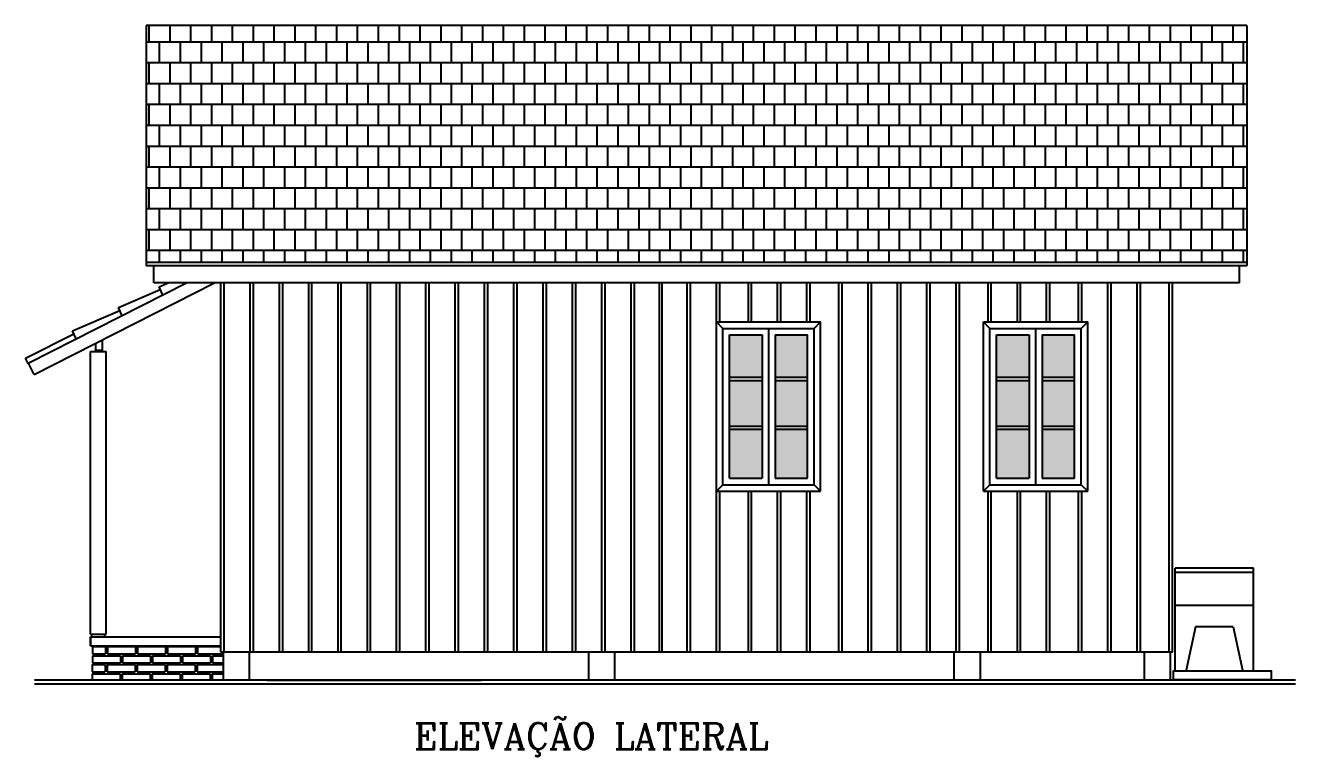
# Model space of a CAD drawing. Extents: x -83.9 to 10.5, y -11.8 to 33.6.
# Drawn here: x -23.59 to -13.84, y 24.75 to 30.37 of the extents above; entities that cross this region are included whole.
import ezdxf
from ezdxf.enums import TextEntityAlignment as Align

# ---------------------------------------------------------------- set-up
doc = ezdxf.new("R2010")
doc.units = 0
doc.layers.get('0').update_dxf_attribs({"linetype": 'CONTINUOUS'})
for name, color, linetype in [('CONCRETO', 5, 'CONTINUOUS'), ('COTAS', 244, 'CONTINUOUS'), ('JANELA', 5, 'CONTINUOUS'), ('MADEIRAME', 244, 'CONTINUOUS'), ('PAREDE', 250, 'CONTINUOUS'), ('PEDRA', 250, 'CONTINUOUS'), ('TELHADO', 1, 'CONTINUOUS'), ('TEXTO', 244, 'CONTINUOUS'), ('VEGETAÇÃO', 92, 'CONTINUOUS'), ('VISTAL', 30, 'CONTINUOUS'), ('VISTAP', 244, 'CONTINUOUS')]:
    doc.layers.add(name, color=color, linetype=linetype)
doc.styles.add('ROMANC', font='romanc.shx', dxfattribs={"height": 0.08})

# ---------------------------------------------------------------- blocks, each defined once
blk = doc.blocks.new('*X93')
at = {"color": 0}
for p, q in [((-22.64, 30.24), (-22.64, 30.3657)), ((-22.48, 30.24), (-22.48, 30.3657)), ((-22.32, 30.24), (-22.32, 30.3657)), ((-22.16, 30.24), (-22.16, 30.3657)), ((-22, 30.24), (-22, 30.3657)), ((-21.84, 30.24), (-21.84, 30.3657)), ((-21.68, 30.24), (-21.68, 30.3657)), ((-21.52, 30.24), (-21.52, 30.3657)), ((-21.36, 30.24), (-21.36, 30.3657)), ((-21.2, 30.24), (-21.2, 30.3657)), ((-21.04, 30.24), (-21.04, 30.3657)), ((-20.88, 30.24), (-20.88, 30.3657)), ((-20.72, 30.24), (-20.72, 30.3657)), ((-20.56, 30.24), (-20.56, 30.3657)), ((-20.4, 30.24), (-20.4, 30.3657)), ((-20.24, 30.24), (-20.24, 30.3657)), ((-20.08, 30.24), (-20.08, 30.3657)), ((-19.92, 30.24), (-19.92, 30.3657)), ((-19.76, 30.24), (-19.76, 30.3657)), ((-19.6, 30.24), (-19.6, 30.3657)), ((-19.44, 30.24), (-19.44, 30.3657)), ((-19.28, 30.24), (-19.28, 30.3657)), ((-19.12, 30.24), (-19.12, 30.3657)), ((-18.96, 30.24), (-18.96, 30.3657)), ((-18.8, 30.24), (-18.8, 30.3657)), ((-18.64, 30.24), (-18.64, 30.3657)), ((-18.48, 30.24), (-18.48, 30.3657)), ((-18.32, 30.24), (-18.32, 30.3657)), ((-18.16, 30.24), (-18.16, 30.3657)), ((-18, 30.24), (-18, 30.3657)), ((-17.84, 30.24), (-17.84, 30.3657)), ((-17.68, 30.24), (-17.68, 30.3657)), ((-17.52, 30.24), (-17.52, 30.3657)), ((-17.36, 30.24), (-17.36, 30.3657)), ((-17.2, 30.24), (-17.2, 30.3657)), ((-17.04, 30.24), (-17.04, 30.3657)), ((-16.88, 30.24), (-16.88, 30.3657)), ((-16.72, 30.24), (-16.72, 30.3657)), ((-16.56, 30.24), (-16.56, 30.3657)), ((-16.4, 30.24), (-16.4, 30.3657)), ((-16.24, 30.24), (-16.24, 30.3657)), ((-16.08, 30.24), (-16.08, 30.3657)), ((-15.92, 30.24), (-15.92, 30.3657)), ((-15.76, 30.24), (-15.76, 30.3657)), ((-15.6, 30.24), (-15.6, 30.3657)), ((-15.44, 30.24), (-15.44, 30.3657)), ((-15.28, 30.24), (-15.28, 30.3657)), ((-15.12, 30.24), (-15.12, 30.3657)), ((-14.96, 30.24), (-14.96, 30.3657)), ((-14.8, 30.24), (-14.8, 30.3657)), ((-14.64, 30.24), (-14.64, 30.3657)), ((-14.48, 30.24), (-14.48, 30.3657)), ((-14.32, 30.24), (-14.32, 30.3657)), ((-22.6631, 30.24), (-14.2132, 30.24)), ((-22.56, 30.08), (-22.56, 30.24)), ((-22.4, 30.08), (-22.4, 30.24)), ((-22.24, 30.08), (-22.24, 30.24)), ((-22.08, 30.08), (-22.08, 30.24)), ((-21.92, 30.08), (-21.92, 30.24)), ((-21.76, 30.08), (-21.76, 30.24)), ((-21.6, 30.08), (-21.6, 30.24)), ((-21.44, 30.08), (-21.44, 30.24)), ((-21.28, 30.08), (-21.28, 30.24)), ((-21.12, 30.08), (-21.12, 30.24)), ((-20.96, 30.08), (-20.96, 30.24)), ((-20.8, 30.08), (-20.8, 30.24)), ((-20.64, 30.08), (-20.64, 30.24)), ((-20.48, 30.08), (-20.48, 30.24)), ((-20.32, 30.08), (-20.32, 30.24)), ((-20.16, 30.08), (-20.16, 30.24)), ((-20, 30.08), (-20, 30.24)), ((-19.84, 30.08), (-19.84, 30.24)), ((-19.68, 30.08), (-19.68, 30.24)), ((-19.52, 30.08), (-19.52, 30.24)), ((-19.36, 30.08), (-19.36, 30.24)), ((-19.2, 30.08), (-19.2, 30.24)), ((-19.04, 30.08), (-19.04, 30.24)), ((-18.88, 30.08), (-18.88, 30.24)), ((-18.72, 30.08), (-18.72, 30.24)), ((-18.56, 30.08), (-18.56, 30.24)), ((-18.4, 30.08), (-18.4, 30.24)), ((-18.24, 30.08), (-18.24, 30.24)), ((-18.08, 30.08), (-18.08, 30.24)), ((-17.92, 30.08), (-17.92, 30.24)), ((-17.76, 30.08), (-17.76, 30.24)), ((-17.6, 30.08), (-17.6, 30.24)), ((-17.44, 30.08), (-17.44, 30.24)), ((-17.28, 30.08), (-17.28, 30.24)), ((-17.12, 30.08), (-17.12, 30.24)), ((-16.96, 30.08), (-16.96, 30.24)), ((-16.8, 30.08), (-16.8, 30.24)), ((-16.64, 30.08), (-16.64, 30.24)), ((-16.48, 30.08), (-16.48, 30.24)), ((-16.32, 30.08), (-16.32, 30.24)), ((-16.16, 30.08), (-16.16, 30.24)), ((-16, 30.08), (-16, 30.24)), ((-15.84, 30.08), (-15.84, 30.24)), ((-15.68, 30.08), (-15.68, 30.24)), ((-15.52, 30.08), (-15.52, 30.24)), ((-15.36, 30.08), (-15.36, 30.24)), ((-15.2, 30.08), (-15.2, 30.24)), ((-15.04, 30.08), (-15.04, 30.24)), ((-14.88, 30.08), (-14.88, 30.24)), ((-14.72, 30.08), (-14.72, 30.24)), ((-14.56, 30.08), (-14.56, 30.24)), ((-14.4, 30.08), (-14.4, 30.24)), ((-14.24, 30.08), (-14.24, 30.24)), ((-22.6631, 30.08), (-14.2132, 30.08)), ((-22.64, 29.92), (-22.64, 30.08)), ((-22.48, 29.92), (-22.48, 30.08)), ((-22.32, 29.92), (-22.32, 30.08)), ((-22.16, 29.92), (-22.16, 30.08)), ((-22, 29.92), (-22, 30.08)), ((-21.84, 29.92), (-21.84, 30.08)), ((-21.68, 29.92), (-21.68, 30.08)), ((-21.52, 29.92), (-21.52, 30.08)), ((-21.36, 29.92), (-21.36, 30.08)), ((-21.2, 29.92), (-21.2, 30.08)), ((-21.04, 29.92), (-21.04, 30.08)), ((-20.88, 29.92), (-20.88, 30.08)), ((-20.72, 29.92), (-20.72, 30.08)), ((-20.56, 29.92), (-20.56, 30.08)), ((-20.4, 29.92), (-20.4, 30.08)), ((-20.24, 29.92), (-20.24, 30.08)), ((-20.08, 29.92), (-20.08, 30.08)), ((-19.92, 29.92), (-19.92, 30.08)), ((-19.76, 29.92), (-19.76, 30.08)), ((-19.6, 29.92), (-19.6, 30.08)), ((-19.44, 29.92), (-19.44, 30.08)), ((-19.28, 29.92), (-19.28, 30.08)), ((-19.12, 29.92), (-19.12, 30.08)), ((-18.96, 29.92), (-18.96, 30.08)), ((-18.8, 29.92), (-18.8, 30.08)), ((-18.64, 29.92), (-18.64, 30.08)), ((-18.48, 29.92), (-18.48, 30.08)), ((-18.32, 29.92), (-18.32, 30.08)), ((-18.16, 29.92), (-18.16, 30.08)), ((-18, 29.92), (-18, 30.08)), ((-17.84, 29.92), (-17.84, 30.08)), ((-17.68, 29.92), (-17.68, 30.08)), ((-17.52, 29.92), (-17.52, 30.08)), ((-17.36, 29.92), (-17.36, 30.08)), ((-17.2, 29.92), (-17.2, 30.08)), ((-17.04, 29.92), (-17.04, 30.08)), ((-16.88, 29.92), (-16.88, 30.08)), ((-16.72, 29.92), (-16.72, 30.08)), ((-16.56, 29.92), (-16.56, 30.08)), ((-16.4, 29.92), (-16.4, 30.08)), ((-16.24, 29.92), (-16.24, 30.08)), ((-16.08, 29.92), (-16.08, 30.08)), ((-15.92, 29.92), (-15.92, 30.08)), ((-15.76, 29.92), (-15.76, 30.08)), ((-15.6, 29.92), (-15.6, 30.08)), ((-15.44, 29.92), (-15.44, 30.08)), ((-15.28, 29.92), (-15.28, 30.08)), ((-15.12, 29.92), (-15.12, 30.08)), ((-14.96, 29.92), (-14.96, 30.08)), ((-14.8, 29.92), (-14.8, 30.08)), ((-14.64, 29.92), (-14.64, 30.08)), ((-14.48, 29.92), (-14.48, 30.08)), ((-14.32, 29.92), (-14.32, 30.08)), ((-22.6631, 29.92), (-14.2132, 29.92)), ((-22.56, 29.76), (-22.56, 29.92)), ((-22.4, 29.76), (-22.4, 29.92)), ((-22.24, 29.76), (-22.24, 29.92)), ((-22.08, 29.76), (-22.08, 29.92)), ((-21.92, 29.76), (-21.92, 29.92)), ((-21.76, 29.76), (-21.76, 29.92)), ((-21.6, 29.76), (-21.6, 29.92)), ((-21.44, 29.76), (-21.44, 29.92)), ((-21.28, 29.76), (-21.28, 29.92)), ((-21.12, 29.76), (-21.12, 29.92)), ((-20.96, 29.76), (-20.96, 29.92)), ((-20.8, 29.76), (-20.8, 29.92)), ((-20.64, 29.76), (-20.64, 29.92)), ((-20.48, 29.76), (-20.48, 29.92)), ((-20.32, 29.76), (-20.32, 29.92)), ((-20.16, 29.76), (-20.16, 29.92)), ((-20, 29.76), (-20, 29.92)), ((-19.84, 29.76), (-19.84, 29.92)), ((-19.68, 29.76), (-19.68, 29.92)), ((-19.52, 29.76), (-19.52, 29.92)), ((-19.36, 29.76), (-19.36, 29.92)), ((-19.2, 29.76), (-19.2, 29.92)), ((-19.04, 29.76), (-19.04, 29.92)), ((-18.88, 29.76), (-18.88, 29.92)), ((-18.72, 29.76), (-18.72, 29.92)), ((-18.56, 29.76), (-18.56, 29.92)), ((-18.4, 29.76), (-18.4, 29.92)), ((-18.24, 29.76), (-18.24, 29.92)), ((-18.08, 29.76), (-18.08, 29.92)), ((-17.92, 29.76), (-17.92, 29.92)), ((-17.76, 29.76), (-17.76, 29.92)), ((-17.6, 29.76), (-17.6, 29.92)), ((-17.44, 29.76), (-17.44, 29.92)), ((-17.28, 29.76), (-17.28, 29.92)), ((-17.12, 29.76), (-17.12, 29.92)), ((-16.96, 29.76), (-16.96, 29.92)), ((-16.8, 29.76), (-16.8, 29.92)), ((-16.64, 29.76), (-16.64, 29.92)), ((-16.48, 29.76), (-16.48, 29.92)), ((-16.32, 29.76), (-16.32, 29.92)), ((-16.16, 29.76), (-16.16, 29.92)), ((-16, 29.76), (-16, 29.92)), ((-15.84, 29.76), (-15.84, 29.92)), ((-15.68, 29.76), (-15.68, 29.92)), ((-15.52, 29.76), (-15.52, 29.92)), ((-15.36, 29.76), (-15.36, 29.92)), ((-15.2, 29.76), (-15.2, 29.92)), ((-15.04, 29.76), (-15.04, 29.92)), ((-14.88, 29.76), (-14.88, 29.92)), ((-14.72, 29.76), (-14.72, 29.92)), ((-14.56, 29.76), (-14.56, 29.92)), ((-14.4, 29.76), (-14.4, 29.92)), ((-14.24, 29.76), (-14.24, 29.92)), ((-22.6631, 29.76), (-14.2132, 29.76)), ((-22.64, 29.6), (-22.64, 29.76)), ((-22.48, 29.6), (-22.48, 29.76)), ((-22.32, 29.6), (-22.32, 29.76)), ((-22.16, 29.6), (-22.16, 29.76)), ((-22, 29.6), (-22, 29.76)), ((-21.84, 29.6), (-21.84, 29.76)), ((-21.68, 29.6), (-21.68, 29.76)), ((-21.52, 29.6), (-21.52, 29.76)), ((-21.36, 29.6), (-21.36, 29.76)), ((-21.2, 29.6), (-21.2, 29.76)), ((-21.04, 29.6), (-21.04, 29.76)), ((-20.88, 29.6), (-20.88, 29.76)), ((-20.72, 29.6), (-20.72, 29.76)), ((-20.56, 29.6), (-20.56, 29.76)), ((-20.4, 29.6), (-20.4, 29.76)), ((-20.24, 29.6), (-20.24, 29.76)), ((-20.08, 29.6), (-20.08, 29.76)), ((-19.92, 29.6), (-19.92, 29.76)), ((-19.76, 29.6), (-19.76, 29.76)), ((-19.6, 29.6), (-19.6, 29.76)), ((-19.44, 29.6), (-19.44, 29.76)), ((-19.28, 29.6), (-19.28, 29.76)), ((-19.12, 29.6), (-19.12, 29.76)), ((-18.96, 29.6), (-18.96, 29.76)), ((-18.8, 29.6), (-18.8, 29.76)), ((-18.64, 29.6), (-18.64, 29.76)), ((-18.48, 29.6), (-18.48, 29.76)), ((-18.32, 29.6), (-18.32, 29.76)), ((-18.16, 29.6), (-18.16, 29.76)), ((-18, 29.6), (-18, 29.76)), ((-17.84, 29.6), (-17.84, 29.76)), ((-17.68, 29.6), (-17.68, 29.76)), ((-17.52, 29.6), (-17.52, 29.76)), ((-17.36, 29.6), (-17.36, 29.76)), ((-17.2, 29.6), (-17.2, 29.76)), ((-17.04, 29.6), (-17.04, 29.76)), ((-16.88, 29.6), (-16.88, 29.76)), ((-16.72, 29.6), (-16.72, 29.76)), ((-16.56, 29.6), (-16.56, 29.76)), ((-16.4, 29.6), (-16.4, 29.76)), ((-16.24, 29.6), (-16.24, 29.76)), ((-16.08, 29.6), (-16.08, 29.76)), ((-15.92, 29.6), (-15.92, 29.76)), ((-15.76, 29.6), (-15.76, 29.76)), ((-15.6, 29.6), (-15.6, 29.76)), ((-15.44, 29.6), (-15.44, 29.76)), ((-15.28, 29.6), (-15.28, 29.76)), ((-15.12, 29.6), (-15.12, 29.76)), ((-14.96, 29.6), (-14.96, 29.76)), ((-14.8, 29.6), (-14.8, 29.76)), ((-14.64, 29.6), (-14.64, 29.76)), ((-14.48, 29.6), (-14.48, 29.76)), ((-14.32, 29.6), (-14.32, 29.76)), ((-22.6631, 29.6), (-14.2132, 29.6)), ((-22.56, 29.44), (-22.56, 29.6)), ((-22.4, 29.44), (-22.4, 29.6)), ((-22.24, 29.44), (-22.24, 29.6)), ((-22.08, 29.44), (-22.08, 29.6)), ((-21.92, 29.44), (-21.92, 29.6)), ((-21.76, 29.44), (-21.76, 29.6)), ((-21.6, 29.44), (-21.6, 29.6)), ((-21.44, 29.44), (-21.44, 29.6)), ((-21.28, 29.44), (-21.28, 29.6)), ((-21.12, 29.44), (-21.12, 29.6)), ((-20.96, 29.44), (-20.96, 29.6)), ((-20.8, 29.44), (-20.8, 29.6)), ((-20.64, 29.44), (-20.64, 29.6)), ((-20.48, 29.44), (-20.48, 29.6)), ((-20.32, 29.44), (-20.32, 29.6)), ((-20.16, 29.44), (-20.16, 29.6)), ((-20, 29.44), (-20, 29.6)), ((-19.84, 29.44), (-19.84, 29.6)), ((-19.68, 29.44), (-19.68, 29.6)), ((-19.52, 29.44), (-19.52, 29.6)), ((-19.36, 29.44), (-19.36, 29.6)), ((-19.2, 29.44), (-19.2, 29.6)), ((-19.04, 29.44), (-19.04, 29.6)), ((-18.88, 29.44), (-18.88, 29.6)), ((-18.72, 29.44), (-18.72, 29.6)), ((-18.56, 29.44), (-18.56, 29.6)), ((-18.4, 29.44), (-18.4, 29.6)), ((-18.24, 29.44), (-18.24, 29.6)), ((-18.08, 29.44), (-18.08, 29.6)), ((-17.92, 29.44), (-17.92, 29.6)), ((-17.76, 29.44), (-17.76, 29.6)), ((-17.6, 29.44), (-17.6, 29.6)), ((-17.44, 29.44), (-17.44, 29.6)), ((-17.28, 29.44), (-17.28, 29.6)), ((-17.12, 29.44), (-17.12, 29.6)), ((-16.96, 29.44), (-16.96, 29.6)), ((-16.8, 29.44), (-16.8, 29.6)), ((-16.64, 29.44), (-16.64, 29.6)), ((-16.48, 29.44), (-16.48, 29.6)), ((-16.32, 29.44), (-16.32, 29.6)), ((-16.16, 29.44), (-16.16, 29.6)), ((-16, 29.44), (-16, 29.6)), ((-15.84, 29.44), (-15.84, 29.6)), ((-15.68, 29.44), (-15.68, 29.6)), ((-15.52, 29.44), (-15.52, 29.6)), ((-15.36, 29.44), (-15.36, 29.6)), ((-15.2, 29.44), (-15.2, 29.6)), ((-15.04, 29.44), (-15.04, 29.6)), ((-14.88, 29.44), (-14.88, 29.6)), ((-14.72, 29.44), (-14.72, 29.6)), ((-14.56, 29.44), (-14.56, 29.6)), ((-14.4, 29.44), (-14.4, 29.6)), ((-14.24, 29.44), (-14.24, 29.6)), ((-22.6631, 29.44), (-14.2132, 29.44)), ((-22.64, 29.28), (-22.64, 29.44)), ((-22.48, 29.28), (-22.48, 29.44)), ((-22.32, 29.28), (-22.32, 29.44)), ((-22.16, 29.28), (-22.16, 29.44)), ((-22, 29.28), (-22, 29.44)), ((-21.84, 29.28), (-21.84, 29.44)), ((-21.68, 29.28), (-21.68, 29.44)), ((-21.52, 29.28), (-21.52, 29.44)), ((-21.36, 29.28), (-21.36, 29.44)), ((-21.2, 29.28), (-21.2, 29.44)), ((-21.04, 29.28), (-21.04, 29.44)), ((-20.88, 29.28), (-20.88, 29.44)), ((-20.72, 29.28), (-20.72, 29.44)), ((-20.56, 29.28), (-20.56, 29.44)), ((-20.4, 29.28), (-20.4, 29.44)), ((-20.24, 29.28), (-20.24, 29.44)), ((-20.08, 29.28), (-20.08, 29.44)), ((-19.92, 29.28), (-19.92, 29.44)), ((-19.76, 29.28), (-19.76, 29.44)), ((-19.6, 29.28), (-19.6, 29.44)), ((-19.44, 29.28), (-19.44, 29.44)), ((-19.28, 29.28), (-19.28, 29.44)), ((-19.12, 29.28), (-19.12, 29.44)), ((-18.96, 29.28), (-18.96, 29.44)), ((-18.8, 29.28), (-18.8, 29.44)), ((-18.64, 29.28), (-18.64, 29.44)), ((-18.48, 29.28), (-18.48, 29.44)), ((-18.32, 29.28), (-18.32, 29.44)), ((-18.16, 29.28), (-18.16, 29.44)), ((-18, 29.28), (-18, 29.44)), ((-17.84, 29.28), (-17.84, 29.44)), ((-17.68, 29.28), (-17.68, 29.44)), ((-17.52, 29.28), (-17.52, 29.44)), ((-17.36, 29.28), (-17.36, 29.44)), ((-17.2, 29.28), (-17.2, 29.44)), ((-17.04, 29.28), (-17.04, 29.44)), ((-16.88, 29.28), (-16.88, 29.44)), ((-16.72, 29.28), (-16.72, 29.44)), ((-16.56, 29.28), (-16.56, 29.44)), ((-16.4, 29.28), (-16.4, 29.44)), ((-16.24, 29.28), (-16.24, 29.44)), ((-16.08, 29.28), (-16.08, 29.44)), ((-15.92, 29.28), (-15.92, 29.44)), ((-15.76, 29.28), (-15.76, 29.44)), ((-15.6, 29.28), (-15.6, 29.44)), ((-15.44, 29.28), (-15.44, 29.44)), ((-15.28, 29.28), (-15.28, 29.44)), ((-15.12, 29.28), (-15.12, 29.44)), ((-14.96, 29.28), (-14.96, 29.44)), ((-14.8, 29.28), (-14.8, 29.44)), ((-14.64, 29.28), (-14.64, 29.44)), ((-14.48, 29.28), (-14.48, 29.44)), ((-14.32, 29.28), (-14.32, 29.44)), ((-22.6631, 29.28), (-14.2132, 29.28)), ((-22.56, 29.12), (-22.56, 29.28)), ((-22.4, 29.12), (-22.4, 29.28)), ((-22.24, 29.12), (-22.24, 29.28)), ((-22.08, 29.12), (-22.08, 29.28)), ((-21.92, 29.12), (-21.92, 29.28)), ((-21.76, 29.12), (-21.76, 29.28)), ((-21.6, 29.12), (-21.6, 29.28)), ((-21.44, 29.12), (-21.44, 29.28)), ((-21.28, 29.12), (-21.28, 29.28)), ((-21.12, 29.12), (-21.12, 29.28)), ((-20.96, 29.12), (-20.96, 29.28)), ((-20.8, 29.12), (-20.8, 29.28)), ((-20.64, 29.12), (-20.64, 29.28)), ((-20.48, 29.12), (-20.48, 29.28)), ((-20.32, 29.12), (-20.32, 29.28)), ((-20.16, 29.12), (-20.16, 29.28)), ((-20, 29.12), (-20, 29.28)), ((-19.84, 29.12), (-19.84, 29.28)), ((-19.68, 29.12), (-19.68, 29.28)), ((-19.52, 29.12), (-19.52, 29.28)), ((-19.36, 29.12), (-19.36, 29.28)), ((-19.2, 29.12), (-19.2, 29.28)), ((-19.04, 29.12), (-19.04, 29.28)), ((-18.88, 29.12), (-18.88, 29.28)), ((-18.72, 29.12), (-18.72, 29.28)), ((-18.56, 29.12), (-18.56, 29.28)), ((-18.4, 29.12), (-18.4, 29.28)), ((-18.24, 29.12), (-18.24, 29.28)), ((-18.08, 29.12), (-18.08, 29.28)), ((-17.92, 29.12), (-17.92, 29.28)), ((-17.76, 29.12), (-17.76, 29.28)), ((-17.6, 29.12), (-17.6, 29.28)), ((-17.44, 29.12), (-17.44, 29.28)), ((-17.28, 29.12), (-17.28, 29.28)), ((-17.12, 29.12), (-17.12, 29.28)), ((-16.96, 29.12), (-16.96, 29.28)), ((-16.8, 29.12), (-16.8, 29.28)), ((-16.64, 29.12), (-16.64, 29.28)), ((-16.48, 29.12), (-16.48, 29.28)), ((-16.32, 29.12), (-16.32, 29.28)), ((-16.16, 29.12), (-16.16, 29.28)), ((-16, 29.12), (-16, 29.28)), ((-15.84, 29.12), (-15.84, 29.28)), ((-15.68, 29.12), (-15.68, 29.28)), ((-15.52, 29.12), (-15.52, 29.28)), ((-15.36, 29.12), (-15.36, 29.28)), ((-15.2, 29.12), (-15.2, 29.28)), ((-15.04, 29.12), (-15.04, 29.28)), ((-14.88, 29.12), (-14.88, 29.28)), ((-14.72, 29.12), (-14.72, 29.28)), ((-14.56, 29.12), (-14.56, 29.28)), ((-14.4, 29.12), (-14.4, 29.28)), ((-14.24, 29.12), (-14.24, 29.28)), ((-22.6631, 29.12), (-14.2132, 29.12)), ((-22.64, 28.96), (-22.64, 29.12)), ((-22.48, 28.96), (-22.48, 29.12)), ((-22.32, 28.96), (-22.32, 29.12)), ((-22.16, 28.96), (-22.16, 29.12)), ((-22, 28.96), (-22, 29.12)), ((-21.84, 28.96), (-21.84, 29.12)), ((-21.68, 28.96), (-21.68, 29.12)), ((-21.52, 28.96), (-21.52, 29.12)), ((-21.36, 28.96), (-21.36, 29.12)), ((-21.2, 28.96), (-21.2, 29.12)), ((-21.04, 28.96), (-21.04, 29.12)), ((-20.88, 28.96), (-20.88, 29.12)), ((-20.72, 28.96), (-20.72, 29.12)), ((-20.56, 28.96), (-20.56, 29.12)), ((-20.4, 28.96), (-20.4, 29.12)), ((-20.24, 28.96), (-20.24, 29.12)), ((-20.08, 28.96), (-20.08, 29.12)), ((-19.92, 28.96), (-19.92, 29.12)), ((-19.76, 28.96), (-19.76, 29.12)), ((-19.6, 28.96), (-19.6, 29.12)), ((-19.44, 28.96), (-19.44, 29.12)), ((-19.28, 28.96), (-19.28, 29.12)), ((-19.12, 28.96), (-19.12, 29.12)), ((-18.96, 28.96), (-18.96, 29.12)), ((-18.8, 28.96), (-18.8, 29.12)), ((-18.64, 28.96), (-18.64, 29.12)), ((-18.48, 28.96), (-18.48, 29.12)), ((-18.32, 28.96), (-18.32, 29.12)), ((-18.16, 28.96), (-18.16, 29.12)), ((-18, 28.96), (-18, 29.12)), ((-17.84, 28.96), (-17.84, 29.12)), ((-17.68, 28.96), (-17.68, 29.12)), ((-17.52, 28.96), (-17.52, 29.12)), ((-17.36, 28.96), (-17.36, 29.12)), ((-17.2, 28.96), (-17.2, 29.12)), ((-17.04, 28.96), (-17.04, 29.12)), ((-16.88, 28.96), (-16.88, 29.12)), ((-16.72, 28.96), (-16.72, 29.12)), ((-16.56, 28.96), (-16.56, 29.12)), ((-16.4, 28.96), (-16.4, 29.12)), ((-16.24, 28.96), (-16.24, 29.12)), ((-16.08, 28.96), (-16.08, 29.12)), ((-15.92, 28.96), (-15.92, 29.12)), ((-15.76, 28.96), (-15.76, 29.12)), ((-15.6, 28.96), (-15.6, 29.12)), ((-15.44, 28.96), (-15.44, 29.12)), ((-15.28, 28.96), (-15.28, 29.12)), ((-15.12, 28.96), (-15.12, 29.12)), ((-14.96, 28.96), (-14.96, 29.12)), ((-14.8, 28.96), (-14.8, 29.12)), ((-14.64, 28.96), (-14.64, 29.12)), ((-14.48, 28.96), (-14.48, 29.12)), ((-14.32, 28.96), (-14.32, 29.12)), ((-22.6631, 28.96), (-14.2132, 28.96)), ((-22.56, 28.8), (-22.56, 28.96)), ((-22.4, 28.8), (-22.4, 28.96)), ((-22.24, 28.8), (-22.24, 28.96)), ((-22.08, 28.8), (-22.08, 28.96)), ((-21.92, 28.8), (-21.92, 28.96)), ((-21.76, 28.8), (-21.76, 28.96)), ((-21.6, 28.8), (-21.6, 28.96)), ((-21.44, 28.8), (-21.44, 28.96)), ((-21.28, 28.8), (-21.28, 28.96)), ((-21.12, 28.8), (-21.12, 28.96)), ((-20.96, 28.8), (-20.96, 28.96)), ((-20.8, 28.8), (-20.8, 28.96)), ((-20.64, 28.8), (-20.64, 28.96)), ((-20.48, 28.8), (-20.48, 28.96)), ((-20.32, 28.8), (-20.32, 28.96)), ((-20.16, 28.8), (-20.16, 28.96)), ((-20, 28.8), (-20, 28.96)), ((-19.84, 28.8), (-19.84, 28.96)), ((-19.68, 28.8), (-19.68, 28.96)), ((-19.52, 28.8), (-19.52, 28.96)), ((-19.36, 28.8), (-19.36, 28.96)), ((-19.2, 28.8), (-19.2, 28.96)), ((-19.04, 28.8), (-19.04, 28.96)), ((-18.88, 28.8), (-18.88, 28.96)), ((-18.72, 28.8), (-18.72, 28.96)), ((-18.56, 28.8), (-18.56, 28.96)), ((-18.4, 28.8), (-18.4, 28.96)), ((-18.24, 28.8), (-18.24, 28.96)), ((-18.08, 28.8), (-18.08, 28.96)), ((-17.92, 28.8), (-17.92, 28.96)), ((-17.76, 28.8), (-17.76, 28.96)), ((-17.6, 28.8), (-17.6, 28.96)), ((-17.44, 28.8), (-17.44, 28.96)), ((-17.28, 28.8), (-17.28, 28.96)), ((-17.12, 28.8), (-17.12, 28.96)), ((-16.96, 28.8), (-16.96, 28.96)), ((-16.8, 28.8), (-16.8, 28.96)), ((-16.64, 28.8), (-16.64, 28.96)), ((-16.48, 28.8), (-16.48, 28.96)), ((-16.32, 28.8), (-16.32, 28.96)), ((-16.16, 28.8), (-16.16, 28.96)), ((-16, 28.8), (-16, 28.96)), ((-15.84, 28.8), (-15.84, 28.96)), ((-15.68, 28.8), (-15.68, 28.96)), ((-15.52, 28.8), (-15.52, 28.96)), ((-15.36, 28.8), (-15.36, 28.96)), ((-15.2, 28.8), (-15.2, 28.96)), ((-15.04, 28.8), (-15.04, 28.96)), ((-14.88, 28.8), (-14.88, 28.96)), ((-14.72, 28.8), (-14.72, 28.96)), ((-14.56, 28.8), (-14.56, 28.96)), ((-14.4, 28.8), (-14.4, 28.96)), ((-14.24, 28.8), (-14.24, 28.96)), ((-22.6631, 28.8), (-14.2132, 28.8)), ((-22.64, 28.64), (-22.64, 28.8)), ((-22.48, 28.64), (-22.48, 28.8)), ((-22.32, 28.64), (-22.32, 28.8)), ((-22.16, 28.64), (-22.16, 28.8)), ((-22, 28.64), (-22, 28.8)), ((-21.84, 28.64), (-21.84, 28.8)), ((-21.68, 28.64), (-21.68, 28.8)), ((-21.52, 28.64), (-21.52, 28.8)), ((-21.36, 28.64), (-21.36, 28.8)), ((-21.2, 28.64), (-21.2, 28.8)), ((-21.04, 28.64), (-21.04, 28.8)), ((-20.88, 28.64), (-20.88, 28.8)), ((-20.72, 28.64), (-20.72, 28.8)), ((-20.56, 28.64), (-20.56, 28.8)), ((-20.4, 28.64), (-20.4, 28.8)), ((-20.24, 28.64), (-20.24, 28.8)), ((-20.08, 28.64), (-20.08, 28.8)), ((-19.92, 28.64), (-19.92, 28.8)), ((-19.76, 28.64), (-19.76, 28.8)), ((-19.6, 28.64), (-19.6, 28.8)), ((-19.44, 28.64), (-19.44, 28.8)), ((-19.28, 28.64), (-19.28, 28.8)), ((-19.12, 28.64), (-19.12, 28.8)), ((-18.96, 28.64), (-18.96, 28.8)), ((-18.8, 28.64), (-18.8, 28.8)), ((-18.64, 28.64), (-18.64, 28.8)), ((-18.48, 28.64), (-18.48, 28.8)), ((-18.32, 28.64), (-18.32, 28.8)), ((-18.16, 28.64), (-18.16, 28.8)), ((-18, 28.64), (-18, 28.8)), ((-17.84, 28.64), (-17.84, 28.8)), ((-17.68, 28.64), (-17.68, 28.8)), ((-17.52, 28.64), (-17.52, 28.8)), ((-17.36, 28.64), (-17.36, 28.8)), ((-17.2, 28.64), (-17.2, 28.8)), ((-17.04, 28.64), (-17.04, 28.8)), ((-16.88, 28.64), (-16.88, 28.8)), ((-16.72, 28.64), (-16.72, 28.8)), ((-16.56, 28.64), (-16.56, 28.8)), ((-16.4, 28.64), (-16.4, 28.8)), ((-16.24, 28.64), (-16.24, 28.8)), ((-16.08, 28.64), (-16.08, 28.8)), ((-15.92, 28.64), (-15.92, 28.8)), ((-15.76, 28.64), (-15.76, 28.8)), ((-15.6, 28.64), (-15.6, 28.8)), ((-15.44, 28.64), (-15.44, 28.8)), ((-15.28, 28.64), (-15.28, 28.8)), ((-15.12, 28.64), (-15.12, 28.8)), ((-14.96, 28.64), (-14.96, 28.8)), ((-14.8, 28.64), (-14.8, 28.8)), ((-14.64, 28.64), (-14.64, 28.8)), ((-14.48, 28.64), (-14.48, 28.8)), ((-14.32, 28.64), (-14.32, 28.8)), ((-22.6631, 28.64), (-14.2132, 28.64)), ((-22.56, 28.5457), (-22.56, 28.64)), ((-22.4, 28.5457), (-22.4, 28.64)), ((-22.24, 28.5457), (-22.24, 28.64)), ((-22.08, 28.5457), (-22.08, 28.64)), ((-21.92, 28.5457), (-21.92, 28.64)), ((-21.76, 28.5457), (-21.76, 28.64)), ((-21.6, 28.5457), (-21.6, 28.64)), ((-21.44, 28.5457), (-21.44, 28.64)), ((-21.28, 28.5457), (-21.28, 28.64)), ((-21.12, 28.5457), (-21.12, 28.64)), ((-20.96, 28.5457), (-20.96, 28.64)), ((-20.8, 28.5457), (-20.8, 28.64)), ((-20.64, 28.5457), (-20.64, 28.64)), ((-20.48, 28.5457), (-20.48, 28.64)), ((-20.32, 28.5457), (-20.32, 28.64)), ((-20.16, 28.5457), (-20.16, 28.64)), ((-20, 28.5457), (-20, 28.64)), ((-19.84, 28.5457), (-19.84, 28.64)), ((-19.68, 28.5457), (-19.68, 28.64)), ((-19.52, 28.5457), (-19.52, 28.64)), ((-19.36, 28.5457), (-19.36, 28.64)), ((-19.2, 28.5457), (-19.2, 28.64)), ((-19.04, 28.5457), (-19.04, 28.64)), ((-18.88, 28.5457), (-18.88, 28.64)), ((-18.72, 28.5457), (-18.72, 28.64)), ((-18.56, 28.5457), (-18.56, 28.64)), ((-18.4, 28.5457), (-18.4, 28.64)), ((-18.24, 28.5457), (-18.24, 28.64)), ((-18.08, 28.5457), (-18.08, 28.64)), ((-17.92, 28.5457), (-17.92, 28.64)), ((-17.76, 28.5457), (-17.76, 28.64)), ((-17.6, 28.5457), (-17.6, 28.64)), ((-17.44, 28.5457), (-17.44, 28.64)), ((-17.28, 28.5457), (-17.28, 28.64)), ((-17.12, 28.5457), (-17.12, 28.64)), ((-16.96, 28.5457), (-16.96, 28.64)), ((-16.8, 28.5457), (-16.8, 28.64)), ((-16.64, 28.5457), (-16.64, 28.64)), ((-16.48, 28.5457), (-16.48, 28.64)), ((-16.32, 28.5457), (-16.32, 28.64)), ((-16.16, 28.5457), (-16.16, 28.64)), ((-16, 28.5457), (-16, 28.64)), ((-15.84, 28.5457), (-15.84, 28.64)), ((-15.68, 28.5457), (-15.68, 28.64)), ((-15.52, 28.5457), (-15.52, 28.64)), ((-15.36, 28.5457), (-15.36, 28.64)), ((-15.2, 28.5457), (-15.2, 28.64)), ((-15.04, 28.5457), (-15.04, 28.64)), ((-14.88, 28.5457), (-14.88, 28.64)), ((-14.72, 28.5457), (-14.72, 28.64)), ((-14.56, 28.5457), (-14.56, 28.64)), ((-14.4, 28.5457), (-14.4, 28.64)), ((-14.24, 28.5457), (-14.24, 28.64))]:
    blk.add_line(p, q, dxfattribs=at)

msp = doc.modelspace()

# ---------------------------------------------------------------- linework, layer by layer
at = {"layer": 'CONCRETO', "color": 30}
for p, q in [((-23.0906, 27.8626), (-22.9706, 27.8626)), ((-14.1634, 26.2), (-14.7634, 26.2)), ((-14.1634, 26.1679), (-14.7634, 26.1679)), ((-14.1634, 25.9142), (-14.7634, 25.9142)), ((-14.3176, 25.75), (-14.6092, 25.75)), ((-23.0906, 25.674), (-22.0906, 25.674)), ((-23.0906, 25.604), (-22.0906, 25.604))]:
    msp.add_line(p, q, dxfattribs=at)
at = {"layer": 'COTAS', "color": 30}
msp.add_line((-23.0906, 25.674), (-23.0906, 25.649), dxfattribs=at)
at = {"layer": 'COTAS', "color": 244}
msp.add_lwpolyline([(-14.7765, 25.3427), (-14.7765, 25.4127), (-14.0265, 25.4127), (-14.0265, 25.3427)], close=True, dxfattribs=at)
at = {"layer": 'JANELA', "color": 30}
for p, q in [((-14.6092, 25.75), (-14.68, 25.4176)), ((-14.3176, 25.75), (-14.2469, 25.4176))]:
    msp.add_line(p, q, dxfattribs=at)
at = {"layer": 'MADEIRAME', "color": 244}
for p, q in [((-14.2132, 30.3657), (-22.6631, 30.3657)), ((-14.2132, 28.5457), (-22.6631, 28.5457)), ((-14.2132, 28.5207), (-22.6631, 28.5207)), ((-14.2706, 28.3907), (-22.6056, 28.3907))]:
    msp.add_line(p, q, dxfattribs=at)
at = {"layer": 'MADEIRAME', "color": 30}
for p, q in [((-22.349, 28.3907), (-23.5696, 27.7722)), ((-23.5224, 27.6873), (-22.1384, 28.3907)), ((-23.5224, 27.6873), (-23.5663, 27.7739))]:
    msp.add_line(p, q, dxfattribs=at)
for points in [[(-23.0002, 27.9527), (-23.0002, 27.8696), (-23.0502, 27.8696)], [(-23.0502, 27.8696), (-23.0502, 27.9273)]]:
    msp.add_lwpolyline(points, dxfattribs=at)
at = {"layer": 'PAREDE', "color": 30, "linetype": 'CONTINUOUS'}
for p, q in [((-22.5649, 28.3601), (-22.4936, 28.3907)), ((-22.8771, 28.2019), (-22.5557, 28.3396)), ((-22.5361, 28.2959), (-22.5649, 28.3601)), ((-22.8483, 28.1377), (-22.8771, 28.2019)), ((-23.2284, 28.0212), (-22.8658, 28.1766)), ((-23.5906, 27.8121), (-23.2187, 27.9997)), ((-23.2005, 27.9592), (-23.2284, 28.0212)), ((-23.5696, 27.7722), (-23.5905, 27.812))]:
    msp.add_line(p, q, dxfattribs=at)
at = {"layer": 'PAREDE', "color": 30}
for p, q in [((-14.8106, 25.5557), (-14.8106, 28.3907)), ((-18.2856, 26.7907), (-18.2856, 28.0907)), ((-18.2356, 28.0407), (-18.2856, 28.0907)), ((-18.2856, 28.0907), (-17.4856, 28.0907)), ((-17.5356, 28.0407), (-17.4856, 28.0907)), ((-17.4856, 26.7907), (-17.4856, 28.0907)), ((-16.2356, 26.7907), (-16.2356, 28.0907)), ((-16.2356, 28.0907), (-15.4356, 28.0907)), ((-16.1856, 28.0407), (-16.2356, 28.0907)), ((-15.4856, 28.0407), (-15.4356, 28.0907)), ((-15.4356, 26.7907), (-15.4356, 28.0907)), ((-18.2356, 26.8407), (-18.2356, 28.0407)), ((-18.2356, 28.0407), (-17.5356, 28.0407)), ((-18.1856, 26.8907), (-18.1856, 27.9907)), ((-18.1856, 27.9907), (-17.9356, 27.9907)), ((-17.9356, 27.9907), (-17.9356, 26.8907)), ((-17.8856, 28.0407), (-17.8856, 26.8441)), ((-17.8356, 27.9907), (-17.5856, 27.9907)), ((-17.8356, 27.9907), (-17.8356, 26.8907)), ((-17.5856, 26.8907), (-17.5856, 27.9907)), ((-17.5356, 26.8407), (-17.5356, 28.0407)), ((-17.5356, 26.8407), (-17.5356, 28.0407)), ((-16.1856, 26.8407), (-16.1856, 28.0407)), ((-16.1856, 28.0407), (-15.4856, 28.0407)), ((-16.1356, 26.8907), (-16.1356, 27.9907)), ((-16.1356, 27.9907), (-15.8856, 27.9907)), ((-15.8856, 27.9907), (-15.8856, 26.8907)), ((-15.8356, 28.0407), (-15.8356, 26.8441)), ((-15.7856, 27.9907), (-15.7856, 26.8907)), ((-15.7856, 27.9907), (-15.5356, 27.9907)), ((-15.5356, 26.8907), (-15.5356, 27.9907)), ((-15.4856, 26.8407), (-15.4856, 28.0407)), ((-18.1856, 27.6657), (-17.9356, 27.6657)), ((-18.1856, 27.6407), (-17.9356, 27.6407)), ((-17.8356, 27.6657), (-17.5856, 27.6657)), ((-17.8356, 27.6407), (-17.5856, 27.6407)), ((-16.1356, 27.6657), (-15.8856, 27.6657)), ((-16.1356, 27.6407), (-15.8856, 27.6407)), ((-15.7856, 27.6657), (-15.5356, 27.6657)), ((-15.7856, 27.6407), (-15.5356, 27.6407)), ((-18.1856, 27.2907), (-17.9356, 27.2907)), ((-18.1856, 27.2657), (-17.9356, 27.2657)), ((-17.8356, 27.2907), (-17.5856, 27.2907)), ((-17.8356, 27.2657), (-17.5856, 27.2657)), ((-16.1356, 27.2907), (-15.8856, 27.2907)), ((-16.1356, 27.2657), (-15.8856, 27.2657)), ((-15.7856, 27.2907), (-15.5356, 27.2907)), ((-15.7856, 27.2657), (-15.5356, 27.2657)), ((-18.2356, 26.8407), (-18.2856, 26.7907)), ((-18.2356, 26.8407), (-17.5356, 26.8407)), ((-18.2356, 26.8407), (-17.5356, 26.8407)), ((-18.1856, 26.8907), (-17.9356, 26.8907)), ((-17.8356, 26.8907), (-17.5856, 26.8907)), ((-17.5356, 26.8407), (-17.4856, 26.7907)), ((-16.1856, 26.8407), (-16.2356, 26.7907)), ((-16.1856, 26.8407), (-15.4856, 26.8407)), ((-16.1856, 26.8407), (-15.4856, 26.8407)), ((-16.1356, 26.8907), (-15.8856, 26.8907)), ((-15.7856, 26.8907), (-15.5356, 26.8907)), ((-15.4856, 26.8407), (-15.4356, 26.7907)), ((-18.2856, 26.7907), (-17.4856, 26.7907)), ((-16.2356, 26.7907), (-15.4356, 26.7907)), ((-14.7634, 25.4176), (-14.7634, 26.2)), ((-14.1634, 25.4176), (-14.1634, 26.2)), ((-23.0906, 25.604), (-23.0906, 25.674))]:
    msp.add_line(p, q, dxfattribs=at)
at = {"layer": 'PAREDE', "color": 244}
for p, q in [((-14.7856, 25.5557), (-14.7856, 28.3907)), ((-14.7856, 25.5557), (-22.0906, 25.5557)), ((-19.7603, 25.5557), (-19.9603, 25.5557))]:
    msp.add_line(p, q, dxfattribs=at)
at = {"layer": 'PAREDE', "color": 253}
for points in [[(-18.1856, 27.9907), (-17.9356, 27.9907), (-18.1856, 27.6657), (-17.9356, 27.6657)], [(-18.1856, 27.9907), (-17.9356, 27.9907), (-18.1856, 27.6657), (-17.9356, 27.6657)], [(-18.1856, 27.9907), (-17.9356, 27.9907), (-18.1856, 27.6657), (-17.9356, 27.6657)], [(-17.8356, 27.9907), (-17.5856, 27.9907), (-17.8356, 27.6657), (-17.5856, 27.6657)], [(-16.1356, 27.9907), (-15.8856, 27.9907), (-16.1356, 27.6657), (-15.8856, 27.6657)], [(-16.1356, 27.9907), (-15.8856, 27.9907), (-16.1356, 27.6657), (-15.8856, 27.6657)], [(-16.1356, 27.9907), (-15.8856, 27.9907), (-16.1356, 27.6657), (-15.8856, 27.6657)], [(-15.7856, 27.9907), (-15.5356, 27.9907), (-15.7856, 27.6657), (-15.5356, 27.6657)], [(-18.1856, 27.6407), (-17.9356, 27.6407), (-18.1856, 27.2907), (-17.9356, 27.2907)], [(-17.8356, 27.6407), (-17.5856, 27.6407), (-17.8356, 27.2907), (-17.5856, 27.2907)], [(-16.1356, 27.6407), (-15.8856, 27.6407), (-16.1356, 27.2907), (-15.8856, 27.2907)], [(-15.7856, 27.6407), (-15.5356, 27.6407), (-15.7856, 27.2907), (-15.5356, 27.2907)], [(-18.1856, 27.2657), (-17.9356, 27.2657), (-18.1856, 26.8907), (-17.9356, 26.8907)], [(-17.8356, 27.2657), (-17.5856, 27.2657), (-17.8356, 26.8907), (-17.5856, 26.8907)], [(-16.1356, 27.2657), (-15.8856, 27.2657), (-16.1356, 26.8907), (-15.8856, 26.8907)], [(-15.7856, 27.2657), (-15.5356, 27.2657), (-15.7856, 26.8907), (-15.5356, 26.8907)]]:
    msp.add_solid(points, dxfattribs=at)
at = {"layer": 'PEDRA', "color": 244}
msp.add_line((-22.0906, 25.5557), (-22.0906, 28.3907), dxfattribs=at)
at = {"layer": 'PEDRA', "color": 30}
for p, q in [((-22.0656, 25.5557), (-22.0656, 28.3907)), ((-21.8656, 25.5557), (-21.8656, 28.3907)), ((-21.8406, 25.5557), (-21.8406, 28.3907)), ((-21.6406, 25.5557), (-21.6406, 28.3907)), ((-21.6156, 25.5557), (-21.6156, 28.3907)), ((-21.4156, 25.5557), (-21.4156, 28.3907)), ((-21.3906, 25.5557), (-21.3906, 28.3907)), ((-21.1906, 25.5557), (-21.1906, 28.3907)), ((-21.1656, 25.5557), (-21.1656, 28.3907)), ((-20.9656, 25.5557), (-20.9656, 28.3907)), ((-20.9406, 25.5557), (-20.9406, 28.3907)), ((-20.7406, 25.5557), (-20.7406, 28.3907)), ((-20.7156, 25.5557), (-20.7156, 28.3907)), ((-20.5156, 25.5557), (-20.5156, 28.3907)), ((-20.4906, 25.5557), (-20.4906, 28.3907)), ((-20.2906, 25.5557), (-20.2906, 28.3907)), ((-20.2656, 25.5557), (-20.2656, 28.3907)), ((-20.0656, 25.5557), (-20.0656, 28.3907)), ((-20.0406, 25.5557), (-20.0406, 28.3907)), ((-19.8406, 25.5557), (-19.8406, 28.3907)), ((-19.8156, 25.5557), (-19.8156, 28.3907)), ((-19.6156, 25.5557), (-19.6156, 28.3907)), ((-19.5906, 25.5557), (-19.5906, 28.3907)), ((-19.3906, 25.5557), (-19.3906, 28.3907)), ((-19.3656, 25.5557), (-19.3656, 28.3907)), ((-19.1656, 25.5557), (-19.1656, 28.3907)), ((-19.1406, 25.5557), (-19.1406, 28.3907)), ((-18.9406, 25.5557), (-18.9406, 28.3907)), ((-18.9156, 25.5557), (-18.9156, 28.3907)), ((-18.7232, 25.5557), (-18.7232, 28.3907)), ((-18.7032, 25.5557), (-18.7032, 28.3907)), ((-18.5106, 25.5557), (-18.5106, 28.3907)), ((-18.4856, 25.5557), (-18.4856, 28.3907)), ((-18.2856, 25.5557), (-18.2856, 28.3907)), ((-18.2606, 28.0907), (-18.2606, 28.3907)), ((-18.0406, 28.0907), (-18.0406, 28.3907)), ((-18.0156, 28.0907), (-18.0156, 28.3907)), ((-17.8156, 28.0907), (-17.8156, 28.3907)), ((-17.7906, 28.0907), (-17.7906, 28.3907)), ((-17.5906, 28.0907), (-17.5906, 28.3907)), ((-17.5656, 28.0907), (-17.5656, 28.3907)), ((-17.3456, 25.5557), (-17.3456, 28.3907)), ((-17.3206, 25.5557), (-17.3206, 28.3907)), ((-17.1206, 25.5557), (-17.1206, 28.3907)), ((-17.0956, 25.5557), (-17.0956, 28.3907)), ((-16.8956, 25.5557), (-16.8956, 28.3907)), ((-16.8706, 25.5557), (-16.8706, 28.3907)), ((-16.6706, 25.5557), (-16.6706, 28.3907)), ((-16.6456, 25.5557), (-16.6456, 28.3907)), ((-16.4456, 25.5557), (-16.4456, 28.3907)), ((-16.4206, 25.5557), (-16.4206, 28.3907)), ((-16.2006, 28.0907), (-16.2006, 28.3907)), ((-16.1756, 28.0907), (-16.1756, 28.3907)), ((-15.9756, 28.0907), (-15.9756, 28.3907)), ((-15.9506, 28.0907), (-15.9506, 28.3907)), ((-15.7506, 28.0907), (-15.7506, 28.3907)), ((-15.7256, 28.0907), (-15.7256, 28.3907)), ((-15.5056, 28.0907), (-15.5056, 28.3907)), ((-15.4806, 28.0907), (-15.4806, 28.3907)), ((-15.2806, 25.5557), (-15.2806, 28.3907)), ((-15.2556, 25.5557), (-15.2556, 28.3907)), ((-15.0556, 25.5557), (-15.0556, 28.3907)), ((-15.0306, 25.5557), (-15.0306, 28.3907)), ((-23.0906, 25.694), (-23.0906, 27.8626)), ((-22.9706, 25.694), (-22.9706, 27.8626)), ((-18.2606, 25.5557), (-18.2606, 26.7907)), ((-18.0406, 25.5557), (-18.0406, 26.7907)), ((-18.0156, 25.5557), (-18.0156, 26.7907)), ((-17.8156, 25.5557), (-17.8156, 26.7907)), ((-17.7906, 25.5557), (-17.7906, 26.7907)), ((-17.5906, 25.5557), (-17.5906, 26.7907)), ((-17.5656, 25.5557), (-17.5656, 26.7907)), ((-16.2006, 25.5557), (-16.2006, 26.7907)), ((-16.1756, 25.5557), (-16.1756, 26.7907)), ((-15.9756, 25.5557), (-15.9756, 26.7907)), ((-15.9506, 25.5557), (-15.9506, 26.7907)), ((-15.7506, 25.5557), (-15.7506, 26.7907)), ((-15.7256, 25.5557), (-15.7256, 26.7907)), ((-15.5056, 25.5557), (-15.5056, 26.7907)), ((-15.4806, 25.5557), (-15.4806, 26.7907))]:
    msp.add_line(p, q, dxfattribs=at)
at = {"layer": 'TELHADO', "color": 244, "linetype": 'CONTINUOUS'}
for p, q in [((-22.6631, 30.3657), (-22.6631, 28.5207)), ((-14.2132, 30.3657), (-14.2132, 28.5207))]:
    msp.add_line(p, q, dxfattribs=at)
at = {"layer": 'TELHADO', "color": 30, "linetype": 'CONTINUOUS'}
msp.add_line((-23.0906, 25.694), (-22.9706, 25.694), dxfattribs=at)
at = {"layer": 'VEGETAÇÃO', "color": 244}
for p, q in [((-22.0717, 25.5557), (-22.0717, 25.3407)), ((-21.7356, 25.3407), (-20.0903, 25.3407))]:
    msp.add_line(p, q, dxfattribs=at)
at = {"layer": 'VISTAL', "color": 30, "linetype": 'CONTINUOUS'}
for p, q in [((-23.0906, 25.674), (-23.0906, 25.604)), ((-23.0806, 25.674), (-23.0806, 25.694)), ((-22.9811, 25.674), (-22.9811, 25.694))]:
    msp.add_line(p, q, dxfattribs=at)
at = {"layer": 'VISTAP', "color": 244}
for p, q in [((-22.6056, 28.3907), (-22.6056, 28.5207)), ((-14.2706, 28.3907), (-14.2706, 28.5207))]:
    msp.add_line(p, q, dxfattribs=at)
at = {"layer": 'VISTAP', "color": 30, "linetype": 'CONTINUOUS'}
for p, q in [((-23.0756, 25.5979), (-23.0756, 25.5429)), ((-23.0756, 25.5979), (-22.9756, 25.5979)), ((-22.9756, 25.5979), (-22.9756, 25.5429)), ((-22.9606, 25.5979), (-22.9606, 25.5429)), ((-22.9606, 25.5979), (-22.7456, 25.5979)), ((-22.7456, 25.5979), (-22.7456, 25.5429)), ((-22.7306, 25.5979), (-22.5156, 25.5979)), ((-22.7306, 25.5979), (-22.7306, 25.5429)), ((-22.5156, 25.5979), (-22.5156, 25.5429)), ((-22.5006, 25.5979), (-22.5006, 25.5429)), ((-22.5006, 25.5979), (-22.2856, 25.5979)), ((-22.2856, 25.5979), (-22.2856, 25.5429)), ((-22.2706, 25.5979), (-22.2706, 25.5429)), ((-22.2706, 25.5979), (-22.0906, 25.5979)), ((-23.0773, 25.4597), (-23.0773, 25.4047)), ((-23.0773, 25.4597), (-22.9773, 25.4597)), ((-23.0756, 25.5429), (-22.9756, 25.5429)), ((-23.0756, 25.5279), (-23.0756, 25.4729)), ((-23.0756, 25.5279), (-22.8606, 25.5279)), ((-23.0756, 25.5278), (-22.9891, 25.5278)), ((-23.0756, 25.4729), (-22.8606, 25.4729)), ((-23.0693, 25.5429), (-23.0693, 25.5278)), ((-23.0693, 25.4729), (-23.0693, 25.4597)), ((-23.0084, 25.5429), (-22.9756, 25.5429)), ((-22.9773, 25.4597), (-22.9773, 25.4047)), ((-22.9623, 25.4597), (-22.9623, 25.4047)), ((-22.9623, 25.4597), (-22.7473, 25.4597)), ((-22.9606, 25.5429), (-22.8891, 25.5429)), ((-22.9606, 25.5429), (-22.9084, 25.5429)), ((-22.8934, 25.5429), (-22.7456, 25.5429)), ((-22.8606, 25.5279), (-22.8606, 25.4729)), ((-22.8456, 25.5279), (-22.6306, 25.5279)), ((-22.8456, 25.5279), (-22.8456, 25.4729)), ((-22.8456, 25.4729), (-22.6306, 25.4729)), ((-22.7473, 25.4597), (-22.7473, 25.4047)), ((-22.7323, 25.4597), (-22.5173, 25.4597)), ((-22.7323, 25.4597), (-22.7323, 25.4047)), ((-22.7306, 25.5429), (-22.5156, 25.5429)), ((-22.6306, 25.5279), (-22.6306, 25.4729)), ((-22.6156, 25.5279), (-22.4006, 25.5279)), ((-22.6156, 25.5279), (-22.6156, 25.4729)), ((-22.6156, 25.4729), (-22.4006, 25.4729)), ((-22.5173, 25.4597), (-22.5173, 25.4047)), ((-22.5023, 25.4597), (-22.5023, 25.4047)), ((-22.5023, 25.4597), (-22.2873, 25.4597)), ((-22.5006, 25.5429), (-22.2856, 25.5429)), ((-22.4006, 25.5279), (-22.4006, 25.4729)), ((-22.3856, 25.5279), (-22.3856, 25.4729)), ((-22.3856, 25.5279), (-22.1706, 25.5279)), ((-22.3856, 25.4729), (-22.1706, 25.4729)), ((-22.2873, 25.4597), (-22.2873, 25.4047)), ((-22.2723, 25.4597), (-22.0717, 25.4597)), ((-22.2723, 25.4597), (-22.2723, 25.4047)), ((-22.2706, 25.5429), (-22.0717, 25.5429)), ((-22.1706, 25.5279), (-22.1706, 25.4729)), ((-22.1556, 25.5279), (-22.0717, 25.5279)), ((-22.1556, 25.5279), (-22.1556, 25.4729)), ((-22.1556, 25.4729), (-22.0717, 25.4729)), ((-23.0773, 25.4047), (-22.9773, 25.4047)), ((-23.0773, 25.3897), (-23.0773, 25.344)), ((-23.0773, 25.3897), (-22.8623, 25.3897)), ((-23.0773, 25.3896), (-22.9907, 25.3896)), ((-23.0709, 25.4047), (-23.0709, 25.3896)), ((-23.01, 25.4047), (-22.9773, 25.4047)), ((-22.9623, 25.4047), (-22.91, 25.4047)), ((-22.9623, 25.4047), (-22.8907, 25.4047)), ((-22.895, 25.4047), (-22.7473, 25.4047)), ((-22.8623, 25.3897), (-22.8623, 25.344)), ((-22.8473, 25.3897), (-22.6323, 25.3897)), ((-22.8473, 25.3897), (-22.8473, 25.344)), ((-22.7323, 25.4047), (-22.5173, 25.4047)), ((-22.6323, 25.3897), (-22.6323, 25.344)), ((-22.6173, 25.3897), (-22.6173, 25.344)), ((-22.6173, 25.3897), (-22.4023, 25.3897)), ((-22.5023, 25.4047), (-22.2873, 25.4047)), ((-22.4023, 25.3897), (-22.4023, 25.344)), ((-22.3873, 25.3897), (-22.3873, 25.344)), ((-22.3873, 25.3897), (-22.1723, 25.3897)), ((-22.2723, 25.4047), (-22.0717, 25.4047)), ((-22.1723, 25.3897), (-22.1723, 25.344)), ((-22.1573, 25.3897), (-22.0717, 25.3897)), ((-22.1573, 25.3897), (-22.1573, 25.344))]:
    msp.add_line(p, q, dxfattribs=at)
at = {"layer": 'VISTAP'}
for p, q in [((-21.8717, 25.5557), (-21.8717, 25.3407)), ((-19.2671, 25.5557), (-19.2671, 25.3407)), ((-19.0671, 25.5557), (-19.0671, 25.3407)), ((-16.4621, 25.5557), (-16.4621, 25.3407)), ((-16.2621, 25.5557), (-16.2621, 25.3407)), ((-15.0021, 25.5557), (-15.0021, 25.3407)), ((-14.8021, 25.5557), (-14.8021, 25.3407))]:
    msp.add_line(p, q, dxfattribs=at)
at = {"layer": 'VISTAP', "color": 92, "linetype": 'CONTINUOUS'}
for p, q in [((-13.8395, 25.341), (-23.5201, 25.341)), ((-13.8395, 25.311), (-23.5201, 25.311))]:
    msp.add_line(p, q, dxfattribs=at)

# ---------------------------------------------------------------- block references
at = {"layer": 'COTAS', "color": 30}
msp.add_blockref('*X93', (0, 0), dxfattribs=at)

# ---------------------------------------------------------------- texts
at = {"layer": 'TEXTO', "linetype": 'CONTINUOUS', "style": 'ROMANC'}
msp.add_text('ELEVAÇÃO LATERAL', height=0.2, dxfattribs=at).set_placement((-19.2486, 24.9088), align=Align.MIDDLE)

doc.saveas('drawing.dxf')
